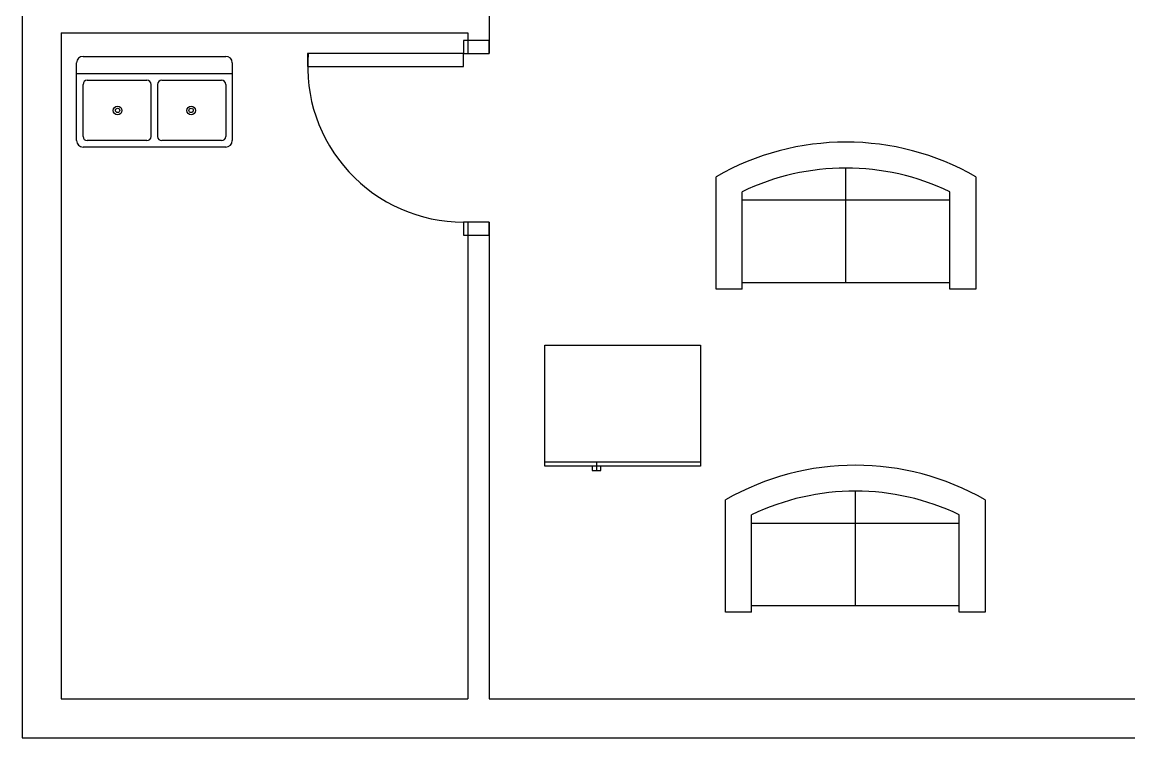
# Model space of a CAD drawing. Header units: millimetres. Extents: x 94507 to 108507, y 151984 to 162075.
# Drawn here: x 94507 to 100926, y 151984 to 156136 of the extents above; entities that cross this region are included whole.
import ezdxf

# ---------------------------------------------------------------- set-up
doc = ezdxf.new("R2010")
doc.units = ezdxf.units.MM
doc.header["$MEASUREMENT"] = 0
doc.layers.get('0').update_dxf_attribs({"color": 9})
for name, color, linetype in [('BLOCKS', 3, 'Continuous'), ('DOOR', 2, 'Continuous'), ('Window', 30, 'Continuous')]:
    doc.layers.add(name, color=color, linetype=linetype)

# ---------------------------------------------------------------- blocks, each defined once
blk = doc.blocks.new('Sofa - Roundback Loveseat 5 ft.')
at = {"linetype": 'Continuous'}
for p, q in [((0, -32.44198), (0, -5.99998)), ((-24, -33.99998), (-24, -11.46958)), ((24.00004, -33.99998), (24.00004, -11.46958)), ((-23.9998, -13.38178), (23.99986, -13.38178)), ((-24, -32.44198), (24.00004, -32.44198))]:
    blk.add_line(p, q, dxfattribs=at)
for points in [[(-24, -33.99998), (-30, -33.99998), (-30, -7.99998)], [(30.00004, -7.99998), (30.00004, -33.99998), (24.00004, -33.99998)]]:
    blk.add_lwpolyline(points, dxfattribs=at)
for centre, radius, start, end in [((0, -60.24998), 60.24998, 60.13715, 119.8628), ((0, -61.38438), 55.38444, 64.32083, 115.6792)]:
    blk.add_arc(centre, radius, start, end, dxfattribs=at)
blk = doc.blocks.new('Refrigerator-2 door - 36 in top')
for p, q in [((0, -26.999999), (36, -26.999999)), ((11, -27.999999), (11, -28.999999)), ((12, -26.999999), (12, -28.999999)), ((13, -28.999999), (13, -27.999999)), ((11, -28.999999), (13, -28.999999))]:
    blk.add_line(p, q)
blk.add_lwpolyline([(0, -27.999999), (0, 0), (36, 0), (36, -27.999999)], close=True)
blk = doc.blocks.new('Sink-double - 36 in top')
for p, q in [((-18, -4), (18, -4)), ((-0.75, -18.5), (-0.75, -6.5)), ((0.75, -6.5), (0.75, -18.5))]:
    blk.add_line(p, q)
for points in [[(-16.5, 0), (16.5, 0)], [(-18, -19.5), (-18, -1.5)], [(18, -1.5), (18, -19.5)], [(-16.5, -18.5), (-16.5, -6.5)], [(-15.5, -5.5), (-1.75, -5.5)], [(1.75, -5.5), (15.5, -5.5)], [(16.5, -6.5), (16.5, -18.5)], [(-1.75, -19.5), (-15.5, -19.5)], [(15.5, -19.5), (1.75, -19.5)], [(16.5, -21), (-16.5, -21)]]:
    blk.add_lwpolyline(points)
for centre, radius in [((-8.5, -12.5), 1), ((-8.5, -12.5), 0.5), ((8.5, -12.5), 1), ((8.5, -12.5), 0.5)]:
    blk.add_circle(centre, radius)
for centre, radius, start, end in [((-16.5, -1.5), 1.5, 90, 180), ((16.5, -1.5), 1.5, 0, 90), ((-15.5, -6.5), 1, 90, 180), ((-1.75, -6.5), 1, 0, 90), ((1.75, -6.5), 1, 90, 180), ((15.5, -6.5), 1, 0, 90), ((-16.5, -19.5), 1.5, 180, 270), ((-15.5, -18.5), 1, 180, 270), ((-1.75, -18.5), 1, 270, 0), ((1.75, -18.5), 1, 180, 270), ((15.5, -18.5), 1, 270, 0), ((16.5, -19.5), 1.5, 270, 0)]:
    blk.add_arc(centre, radius, start, end)
blk = doc.blocks.new('DOOR1')
at = {"layer": 'DOOR'}
for points in [[(-6, 6), (-3, 6), (-3, 42), (-6, 42)], [(-45, 0), (-42, 0), (-42, 6), (-45, 6)], [(-3, 0), (0, 0), (0, 6), (-3, 6)]]:
    blk.add_lwpolyline(points, close=True, dxfattribs=at)
blk.add_arc((-6, 6), 36, 85.2198, 180, dxfattribs=at)

msp = doc.modelspace()

# ---------------------------------------------------------------- linework, layer by layer
for p, q in [((94506.7, 160053.6), (94506.7, 151983.6)), ((97216.4, 157942.2), (97216.4, 155954.5)), ((94732.5, 156073.2), (97090.9, 156073.2)), ((97090.9, 156073.2), (97090.9, 155954.5)), ((97090.9, 154976), (97090.9, 152209.4)), ((97216.4, 154976), (97216.4, 152209.4)), ((94506.7, 151983.6), (108506.7, 151983.6))]:
    msp.add_line(p, q)
for points in [[(94732.5, 156073.2), (94732.5, 152209.4), (97090.9, 152209.4)], [(97216.4, 152209.4), (108280.9, 152209.4), (108280.9, 155446)]]:
    msp.add_lwpolyline(points)

# ---------------------------------------------------------------- block references
at = {"layer": 'BLOCKS', "xscale": 25.08960573476703, "yscale": 25.08960573476703, "zscale": 25.08960573476703}
for name, p in [('Sink-double - 36 in top', (95273.7, 155937.5)), ('Sofa - Roundback Loveseat 5 ft.', (99284.7, 155439.8)), ('Refrigerator-2 door - 36 in top', (97537.4, 154261.9)), ('Sofa - Roundback Loveseat 5 ft.', (99339.8, 153565.4))]:
    msp.add_blockref(name, p, dxfattribs=at)
at = {"layer": 'Window', "xscale": 25.08960573476703, "yscale": 25.08960573476703, "zscale": 25.08960573476703, "rotation": 90}
msp.add_blockref('DOOR1', (97216.4, 156029.8), dxfattribs=at)

doc.saveas('drawing.dxf')
